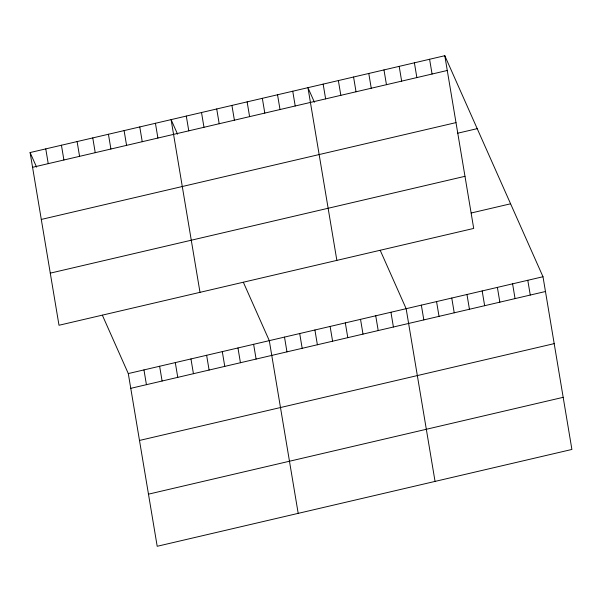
<?xml version="1.0" encoding="UTF-8"?>
<svg xmlns="http://www.w3.org/2000/svg" width="602" height="602" viewBox="0 0 602 602"><rect width="100%" height="100%" fill="white"/><g stroke="black" fill="none" stroke-linecap="round" stroke-linejoin="round"><path stroke-width="0.9" d="M444.803 55.715L473.706 228.429L59.004 325.261L30.1 152.547L444.803 55.715L542.996 276.739L571.9 449.453L157.197 546.285L128.294 373.571L102.37 315.215M32.568 167.311L447.271 70.479M41.297 219.437L456 122.605M457.528 133.245L477.205 128.655M50.282 273.142L464.985 176.311M471.238 212.988L510.594 203.8M128.294 373.571L542.996 276.739M130.762 388.335L545.465 291.503M139.491 440.453L554.194 343.629M148.476 494.159L563.179 397.328M314.432 102.257L307.953 87.666L336.857 260.388M380.223 250.342L406.147 308.691L435.05 481.404M177.582 134.208L171.096 119.625L199.999 292.339M243.366 282.293L269.29 340.642L298.193 513.363M30.1 152.547L36.579 167.13M527.788 280.284L530.264 295.055M512.588 283.835L515.056 298.6M497.38 287.387L499.848 302.151M482.172 290.939L484.648 305.703M429.595 59.267L432.07 74.031M466.971 294.491L469.44 309.255M414.394 62.819L416.862 77.583M451.763 298.043L454.232 312.807M399.186 66.363L401.654 81.135M436.555 301.587L439.031 316.359M383.978 69.915L386.454 84.686M421.347 305.139L423.823 319.903M368.778 73.467L371.246 88.231M353.57 77.018L356.038 91.782M390.939 312.242L393.407 327.006M338.362 80.57L340.837 95.334M375.731 315.794L378.207 330.558M323.154 84.122L325.629 98.886M360.53 319.346L362.998 334.11M345.322 322.89L347.79 337.662M292.745 91.218L295.213 105.982M330.114 326.442L332.59 341.206M277.537 94.77L280.013 109.534M314.914 329.994L317.382 344.758M262.337 98.322L264.805 113.086M299.706 333.546L302.174 348.31M247.129 101.873L249.597 116.637M284.498 337.097L286.966 351.861M231.92 105.425L234.396 120.189M216.72 108.97L219.188 123.741M253.623 344.306L256.098 359.07M201.512 112.521L203.98 127.285M237.963 347.964L240.431 362.728M186.304 116.073L188.772 130.837M222.296 351.621L224.764 366.385M206.629 355.278L209.097 370.042M155.429 123.282L157.905 138.046M190.962 358.935L193.43 373.699M139.769 126.939L142.238 141.703M175.295 362.592L177.763 377.356M124.102 130.596L126.57 145.36M159.628 366.249L162.096 381.013M108.435 134.254L110.903 149.018M143.961 369.906L146.429 384.678M92.768 137.911L95.236 152.682M77.101 141.575L79.569 156.339M61.434 145.232L63.902 159.997M45.767 148.89L48.235 163.654"/></g></svg>
